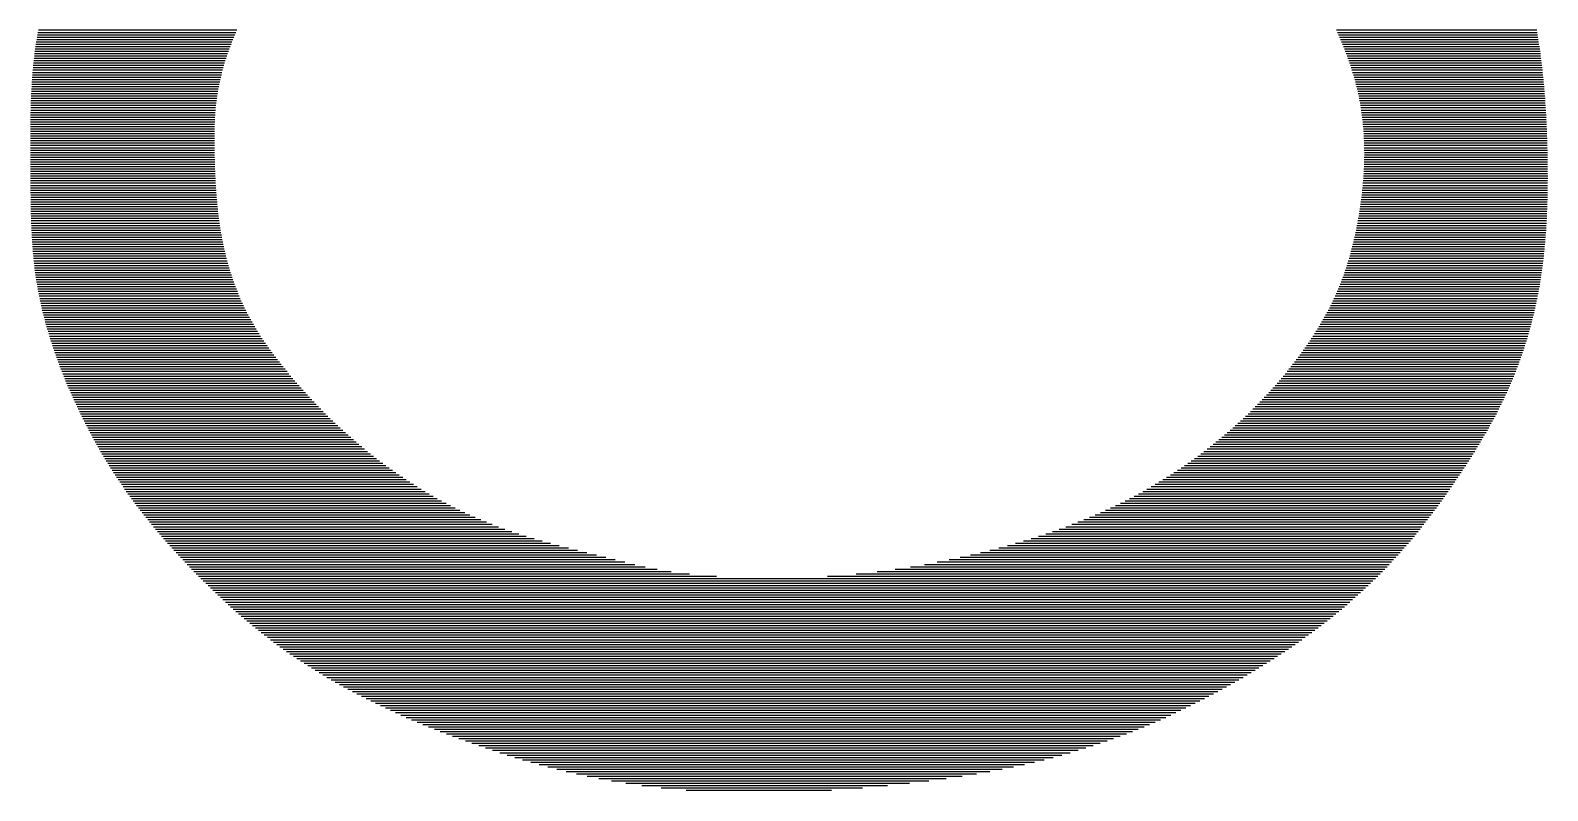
# Model space of a CAD drawing. Extents: x -4 to 6083, y -4 to 8624.
# Drawn here: x 361.75 to 405.22, y 83.95 to 105.75 of the extents above; entities that cross this region are included whole.
import ezdxf
from ezdxf.enums import TextEntityAlignment as Align

# ---------------------------------------------------------------- set-up
doc = ezdxf.new("R2010")
doc.units = 0
doc.header["$LTSCALE"] = 45
doc.header["$MEASUREMENT"] = 0
doc.layers.add('RLA-FORMATO', color=7, linetype='CONTINUOUS')
doc.layers.add('RLA-LOGO', color=7, linetype='CONTINUOUS')
doc.styles.add('ROMAND', font='romand', dxfattribs={"height": 31.5})
doc.styles.add('ROMANS', font='ROMANS.shx', dxfattribs={"height": 16.875})

# ---------------------------------------------------------------- blocks, each defined once
blk = doc.blocks.new('viñeta-rl')
at = {"layer": 'RLA-LOGO', "color": 8, "true_color": 0x707070}
for p, q in [((-68.612, 270.129), (-68.612, 266.628)), ((-68.567, 270.131), (-68.567, 266.631)), ((-68.522, 270.133), (-68.522, 266.634)), ((-68.477, 270.134), (-68.477, 266.637)), ((-68.432, 270.136), (-68.432, 266.639)), ((-68.387, 270.137), (-68.387, 266.641)), ((-68.342, 270.138), (-68.342, 266.643)), ((-68.297, 270.14), (-68.297, 266.644)), ((-68.252, 270.141), (-68.252, 266.645)), ((-68.207, 270.142), (-68.207, 266.645)), ((-68.162, 270.143), (-68.162, 266.646)), ((-68.117, 270.144), (-68.117, 266.646)), ((-68.072, 270.144), (-68.072, 266.645)), ((-68.027, 270.145), (-68.027, 266.644)), ((-67.982, 270.146), (-67.982, 266.643)), ((-67.937, 270.146), (-67.937, 266.642)), ((-67.892, 270.147), (-67.892, 266.64)), ((-67.847, 270.147), (-67.847, 266.638)), ((-67.802, 270.147), (-67.802, 266.636)), ((-67.757, 270.147), (-67.757, 266.633)), ((-67.712, 270.148), (-67.712, 266.63)), ((-67.667, 270.148), (-67.667, 266.627)), ((-67.622, 270.147), (-67.622, 266.624)), ((-67.577, 270.147), (-67.577, 266.62)), ((-67.532, 270.147), (-67.532, 266.616)), ((-67.487, 270.146), (-67.487, 266.611)), ((-67.442, 270.146), (-67.442, 266.607)), ((-67.397, 270.145), (-67.397, 266.602)), ((-67.352, 270.144), (-67.352, 266.596)), ((-67.307, 270.143), (-67.307, 266.591)), ((-67.262, 270.142), (-67.262, 266.585)), ((-67.217, 270.141), (-67.217, 266.579)), ((-67.172, 270.14), (-67.172, 266.573)), ((-67.127, 270.138), (-67.127, 266.566)), ((-67.082, 270.137), (-67.082, 266.56)), ((-67.037, 270.135), (-67.037, 266.553)), ((-66.992, 270.133), (-66.992, 266.545)), ((-66.947, 270.131), (-66.947, 266.538)), ((-70.502, 269.938), (-70.502, 266.111)), ((-70.457, 269.946), (-70.457, 266.131)), ((-70.412, 269.953), (-70.412, 266.151)), ((-70.367, 269.961), (-70.367, 266.171)), ((-70.322, 269.968), (-70.322, 266.19)), ((-70.277, 269.975), (-70.277, 266.209)), ((-70.232, 269.982), (-70.232, 266.228)), ((-70.187, 269.989), (-70.187, 266.246)), ((-70.142, 269.996), (-70.142, 266.264)), ((-70.097, 270.002), (-70.097, 266.282)), ((-70.052, 270.008), (-70.052, 266.299)), ((-70.007, 270.014), (-70.007, 266.316)), ((-69.962, 270.02), (-69.962, 266.332)), ((-69.917, 270.026), (-69.917, 266.348)), ((-69.872, 270.032), (-69.872, 266.364)), ((-69.827, 270.037), (-69.827, 266.379)), ((-69.782, 270.042), (-69.782, 266.394)), ((-69.737, 270.047), (-69.737, 266.408)), ((-69.692, 270.052), (-69.692, 266.422)), ((-69.647, 270.057), (-69.647, 266.436)), ((-69.602, 270.062), (-69.602, 266.449)), ((-69.557, 270.066), (-69.557, 266.462)), ((-69.512, 270.07), (-69.512, 266.474)), ((-69.467, 270.074), (-69.467, 266.486)), ((-69.422, 270.078), (-69.422, 266.497)), ((-69.377, 270.082), (-69.377, 266.508)), ((-69.332, 270.086), (-69.332, 266.519)), ((-69.287, 270.09), (-69.287, 266.529)), ((-69.242, 270.093), (-69.242, 266.538)), ((-69.197, 270.097), (-69.197, 266.548)), ((-69.152, 270.1), (-69.152, 266.556)), ((-69.107, 270.103), (-69.107, 266.565)), ((-69.062, 270.106), (-69.062, 266.572)), ((-69.017, 270.109), (-69.017, 266.58)), ((-68.972, 270.111), (-68.972, 266.587)), ((-68.927, 270.114), (-68.927, 266.593)), ((-68.882, 270.117), (-68.882, 266.6)), ((-68.837, 270.119), (-68.837, 266.605)), ((-68.792, 270.121), (-68.792, 266.611)), ((-68.747, 270.123), (-68.747, 266.615)), ((-68.702, 270.125), (-68.702, 266.62)), ((-68.657, 270.127), (-68.657, 266.624)), ((-66.902, 270.129), (-66.902, 266.53)), ((-66.857, 270.127), (-66.857, 266.522)), ((-66.812, 270.124), (-66.812, 266.513)), ((-66.767, 270.121), (-66.767, 266.505)), ((-66.722, 270.119), (-66.722, 266.496)), ((-66.677, 270.116), (-66.677, 266.487)), ((-66.632, 270.113), (-66.632, 266.477)), ((-66.587, 270.109), (-66.587, 266.468)), ((-66.542, 270.106), (-66.542, 266.458)), ((-66.497, 270.102), (-66.497, 266.447)), ((-66.452, 270.099), (-66.452, 266.437)), ((-66.407, 270.095), (-66.407, 266.426)), ((-66.362, 270.09), (-66.362, 266.415)), ((-66.317, 270.086), (-66.317, 266.403)), ((-66.272, 270.081), (-66.272, 266.391)), ((-66.227, 270.077), (-66.227, 266.379)), ((-66.182, 270.072), (-66.182, 266.366)), ((-66.137, 270.067), (-66.137, 266.353)), ((-66.092, 270.061), (-66.092, 266.34)), ((-66.047, 270.056), (-66.047, 266.326)), ((-66.002, 270.05), (-66.002, 266.312)), ((-65.957, 270.044), (-65.957, 266.297)), ((-65.912, 270.038), (-65.912, 266.282)), ((-65.867, 270.032), (-65.867, 266.267)), ((-65.822, 270.025), (-65.822, 266.251)), ((-65.777, 270.018), (-65.777, 266.235)), ((-65.732, 270.011), (-65.732, 266.218)), ((-65.687, 270.004), (-65.687, 266.201)), ((-65.642, 269.997), (-65.642, 266.183)), ((-65.597, 269.989), (-65.597, 266.165)), ((-65.552, 269.981), (-65.552, 266.146)), ((-65.507, 269.973), (-65.507, 266.127)), ((-65.462, 269.964), (-65.462, 266.107)), ((-65.417, 269.956), (-65.417, 266.087)), ((-65.372, 269.947), (-65.372, 266.066)), ((-65.327, 269.937), (-65.327, 266.045)), ((-65.282, 269.928), (-65.282, 266.023)), ((-65.237, 269.918), (-65.237, 266.001)), ((-65.192, 269.908), (-65.192, 265.978)), ((-65.147, 269.898), (-65.147, 265.954)), ((-65.102, 269.887), (-65.102, 265.93)), ((-65.057, 269.877), (-65.057, 265.906)), ((-65.012, 269.866), (-65.012, 265.881)), ((-64.967, 269.854), (-64.967, 265.856)), ((-64.922, 269.843), (-64.922, 265.83)), ((-64.877, 269.831), (-64.877, 265.803)), ((-64.832, 269.819), (-64.832, 265.776)), ((-64.787, 269.807), (-64.787, 265.749)), ((-64.742, 269.794), (-64.742, 265.721)), ((-64.697, 269.781), (-64.697, 265.692)), ((-64.652, 269.768), (-64.652, 265.663)), ((-64.607, 269.755), (-64.607, 265.633)), ((-64.562, 269.741), (-64.562, 265.603)), ((-64.517, 269.727), (-64.517, 265.573)), ((-64.472, 269.713), (-64.472, 265.542)), ((-64.427, 269.698), (-64.427, 265.51)), ((-64.382, 269.684), (-64.382, 265.478)), ((-64.337, 269.668), (-64.337, 265.446)), ((-64.292, 269.653), (-64.292, 265.413)), ((-64.247, 269.637), (-64.247, 265.38)), ((-64.202, 269.621), (-64.202, 265.346)), ((-64.157, 269.605), (-64.157, 265.311)), ((-64.112, 269.589), (-64.112, 265.276)), ((-64.067, 269.572), (-64.067, 265.241)), ((-64.022, 269.555), (-64.022, 265.205)), ((-63.977, 269.537), (-63.977, 265.169)), ((-63.932, 269.519), (-63.932, 265.132)), ((-63.887, 269.501), (-63.887, 265.095)), ((-63.842, 269.483), (-63.842, 265.057)), ((-63.797, 269.464), (-63.797, 265.019)), ((-63.752, 269.445), (-63.752, 264.98)), ((-63.707, 269.426), (-63.707, 264.94)), ((-63.662, 269.406), (-63.662, 264.9)), ((-63.617, 269.386), (-63.617, 264.86)), ((-63.572, 269.366), (-63.572, 264.819)), ((-63.527, 269.345), (-63.527, 264.777)), ((-63.482, 269.324), (-63.482, 264.735)), ((-63.437, 269.303), (-63.437, 264.693)), ((-63.392, 269.281), (-63.392, 264.649)), ((-63.347, 269.259), (-63.347, 264.605)), ((-63.302, 269.237), (-63.302, 264.561)), ((-63.257, 269.214), (-63.257, 264.516)), ((-63.212, 269.191), (-63.212, 264.47)), ((-63.167, 269.168), (-63.167, 264.424)), ((-63.122, 269.144), (-63.122, 264.376)), ((-63.077, 269.12), (-63.077, 264.329)), ((-63.032, 269.096), (-63.032, 264.28)), ((-62.987, 269.071), (-62.987, 264.231)), ((-62.942, 269.046), (-62.942, 264.181)), ((-62.897, 269.021), (-62.897, 264.131)), ((-62.852, 268.996), (-62.852, 264.08)), ((-62.807, 268.97), (-62.807, 264.028)), ((-62.762, 268.944), (-62.762, 263.975)), ((-62.717, 268.917), (-62.717, 263.921)), ((-62.672, 268.891), (-62.672, 263.867)), ((-62.627, 268.864), (-62.627, 263.812)), ((-62.582, 268.837), (-62.582, 263.756)), ((-62.537, 268.81), (-62.537, 263.699)), ((-62.492, 268.782), (-62.492, 263.641)), ((-62.447, 268.754), (-62.447, 263.583)), ((-62.402, 268.726), (-62.402, 263.523)), ((-62.357, 268.698), (-62.357, 263.463)), ((-62.312, 268.669), (-62.312, 263.401)), ((-62.267, 268.64), (-62.267, 263.338)), ((-62.222, 268.611), (-62.222, 263.275)), ((-62.177, 268.582), (-62.177, 263.21)), ((-62.132, 268.553), (-62.132, 263.144)), ((-62.087, 268.523), (-62.087, 263.077)), ((-62.042, 268.493), (-62.042, 263.009)), ((-61.997, 268.463), (-61.997, 262.94)), ((-61.952, 268.433), (-61.952, 262.869)), ((-61.907, 268.403), (-61.907, 262.797)), ((-61.862, 268.372), (-61.862, 262.723)), ((-61.817, 268.342), (-61.817, 262.648)), ((-61.772, 268.311), (-61.772, 262.572)), ((-61.727, 268.28), (-61.727, 262.494)), ((-61.682, 268.248), (-61.682, 262.414)), ((-61.637, 268.217), (-61.637, 262.332)), ((-61.592, 268.185), (-61.592, 262.249)), ((-61.547, 268.153), (-61.547, 262.163)), ((-61.502, 268.121), (-61.502, 262.076)), ((-61.457, 268.088), (-61.457, 261.986)), ((-61.412, 268.055), (-61.412, 261.894)), ((-61.367, 268.022), (-61.367, 261.8)), ((-61.322, 267.989), (-61.322, 261.703)), ((-61.277, 267.955), (-61.277, 261.603)), ((-61.232, 267.921), (-61.232, 261.501)), ((-61.187, 267.887), (-61.187, 261.395)), ((-61.142, 267.852), (-61.142, 261.287)), ((-61.097, 267.817), (-61.097, 261.175)), ((-61.052, 267.782), (-61.052, 261.06)), ((-61.007, 267.747), (-61.007, 260.941)), ((-60.962, 267.711), (-60.962, 260.818)), ((-60.917, 267.674), (-60.917, 260.691)), ((-60.872, 267.638), (-60.872, 260.56)), ((-60.827, 267.601), (-60.827, 260.424)), ((-60.782, 267.563), (-60.782, 260.283)), ((-60.737, 267.525), (-60.737, 260.137)), ((-60.692, 267.487), (-60.692, 259.985)), ((-60.647, 267.448), (-60.647, 259.827)), ((-60.602, 267.409), (-60.602, 259.663)), ((-60.557, 267.37), (-60.557, 259.492)), ((-60.512, 267.329), (-60.512, 259.313)), ((-60.467, 267.289), (-60.467, 259.124)), ((-60.422, 267.248), (-60.422, 258.925)), ((-60.377, 267.206), (-60.377, 258.714)), ((-60.332, 267.164), (-60.332, 258.488)), ((-60.287, 267.122), (-60.287, 258.244)), ((-60.242, 267.079), (-60.242, 257.977)), ((-60.197, 267.036), (-60.197, 257.681)), ((-60.152, 266.992), (-60.152, 257.342)), ((-60.107, 266.947), (-60.107, 256.936)), ((-60.062, 266.902), (-60.062, 256.388)), ((-60.017, 266.857), (-60.017, 244.422)), ((-59.972, 266.811), (-59.972, 244.467)), ((-59.927, 266.764), (-59.927, 244.513)), ((-59.882, 266.717), (-59.882, 244.558)), ((-59.837, 266.669), (-59.837, 244.605)), ((-59.792, 266.621), (-59.792, 244.651)), ((-59.747, 266.572), (-59.747, 244.698)), ((-59.702, 266.522), (-59.702, 244.746)), ((-59.657, 266.472), (-59.657, 244.794)), ((-59.612, 266.422), (-59.612, 244.842)), ((-59.567, 266.37), (-59.567, 244.891)), ((-59.522, 266.318), (-59.522, 244.94)), ((-59.477, 266.266), (-59.477, 244.99)), ((-59.432, 266.213), (-59.432, 245.04)), ((-59.387, 266.159), (-59.387, 245.091)), ((-59.342, 266.104), (-59.342, 245.142)), ((-59.297, 266.049), (-59.297, 245.194)), ((-59.252, 265.993), (-59.252, 245.247)), ((-59.207, 265.936), (-59.207, 245.3)), ((-59.162, 265.878), (-59.162, 245.354)), ((-59.117, 265.82), (-59.117, 245.408)), ((-59.072, 265.761), (-59.072, 245.463)), ((-59.027, 265.701), (-59.027, 245.519)), ((-58.982, 265.641), (-58.982, 245.576)), ((-58.937, 265.579), (-58.937, 245.633)), ((-58.892, 265.517), (-58.892, 245.691)), ((-58.847, 265.454), (-58.847, 245.75)), ((-58.802, 265.391), (-58.802, 245.81)), ((-58.757, 265.326), (-58.757, 245.87)), ((-58.712, 265.261), (-58.712, 245.932)), ((-58.667, 265.194), (-58.667, 245.994)), ((-58.622, 265.127), (-58.622, 246.058)), ((-58.577, 265.059), (-58.577, 246.122)), ((-58.532, 264.99), (-58.532, 246.188)), ((-58.487, 264.921), (-58.487, 246.255)), ((-58.442, 264.85), (-58.442, 246.323)), ((-58.397, 264.778), (-58.397, 246.392)), ((-58.352, 264.706), (-58.352, 246.462)), ((-58.307, 264.633), (-58.307, 246.533)), ((-58.262, 264.558), (-58.262, 246.606)), ((-58.217, 264.483), (-58.217, 246.679)), ((-58.172, 264.407), (-58.172, 246.754)), ((-58.127, 264.329), (-58.127, 246.83)), ((-58.082, 264.251), (-58.082, 246.908)), ((-58.037, 264.172), (-58.037, 246.987)), ((-57.992, 264.092), (-57.992, 247.067)), ((-57.947, 264.011), (-57.947, 247.148)), ((-57.902, 263.929), (-57.902, 247.231)), ((-57.857, 263.846), (-57.857, 247.315)), ((-57.812, 263.762), (-57.812, 247.401)), ((-57.767, 263.676), (-57.767, 247.488)), ((-57.722, 263.59), (-57.722, 247.577)), ((-57.677, 263.503), (-57.677, 247.667)), ((-57.632, 263.414), (-57.632, 247.758)), ((-57.587, 263.324), (-57.587, 247.851)), ((-57.542, 263.233), (-57.542, 247.946)), ((-57.497, 263.14), (-57.497, 248.043)), ((-57.452, 263.046), (-57.452, 248.141)), ((-57.407, 262.95), (-57.407, 248.241)), ((-57.362, 262.852), (-57.362, 248.343)), ((-57.317, 262.752), (-57.317, 248.446)), ((-57.272, 262.65), (-57.272, 248.552)), ((-57.227, 262.545), (-57.227, 248.659)), ((-57.182, 262.438), (-57.182, 248.769)), ((-57.137, 262.328), (-57.137, 248.881)), ((-57.092, 262.216), (-57.092, 248.995)), ((-57.047, 262.1), (-57.047, 249.111)), ((-57.002, 261.98), (-57.002, 249.229)), ((-56.957, 261.857), (-56.957, 249.35)), ((-56.912, 261.731), (-56.912, 249.474)), ((-56.867, 261.599), (-56.867, 249.6)), ((-56.822, 261.464), (-56.822, 249.729)), ((-56.777, 261.323), (-56.777, 249.861)), ((-56.732, 261.178), (-56.732, 249.995)), ((-56.687, 261.026), (-56.687, 250.133)), ((-56.642, 260.868), (-56.642, 250.274)), ((-56.597, 260.702), (-56.597, 250.419)), ((-56.552, 260.529), (-56.552, 250.568)), ((-56.507, 260.346), (-56.507, 250.722)), ((-56.462, 260.153), (-56.462, 250.881)), ((-56.417, 259.947), (-56.417, 251.046)), ((-56.372, 259.728), (-56.372, 251.22)), ((-56.327, 259.493), (-56.327, 251.402)), ((-56.282, 259.239), (-56.282, 251.595)), ((-56.237, 258.963), (-56.237, 251.801)), ((-56.192, 258.661), (-56.192, 252.023)), ((-56.147, 258.328), (-56.147, 252.266)), ((-56.102, 257.956), (-56.102, 252.537)), ((-56.057, 257.537), (-56.057, 252.845)), ((-56.012, 257.059), (-56.012, 253.211)), ((-55.967, 256.468), (-55.967, 253.691)), ((-60.062, 254.269), (-60.062, 244.377)), ((-60.107, 253.752), (-60.107, 244.333)), ((-60.152, 253.403), (-60.152, 244.289)), ((-60.197, 253.135), (-60.197, 244.245)), ((-60.242, 252.911), (-60.242, 244.202)), ((-60.332, 252.518), (-60.332, 244.116)), ((-60.287, 252.708), (-60.287, 244.159)), ((-60.377, 252.336), (-60.377, 244.074)), ((-60.467, 251.976), (-60.467, 243.99)), ((-60.422, 252.156), (-60.422, 244.031)), ((-60.557, 251.617), (-60.557, 243.907)), ((-60.512, 251.796), (-60.512, 243.948)), ((-60.602, 251.441), (-60.602, 243.866)), ((-60.692, 251.101), (-60.692, 243.786)), ((-60.647, 251.268), (-60.647, 243.826)), ((-60.782, 250.785), (-60.782, 243.707)), ((-60.737, 250.94), (-60.737, 243.746)), ((-60.872, 250.495), (-60.872, 243.629)), ((-60.827, 250.637), (-60.827, 243.668)), ((-60.962, 250.229), (-60.962, 243.553)), ((-60.917, 250.359), (-60.917, 243.591)), ((-61.097, 249.875), (-61.097, 243.441)), ((-61.052, 249.988), (-61.052, 243.478)), ((-61.007, 250.106), (-61.007, 243.515)), ((-61.232, 249.562), (-61.232, 243.333)), ((-61.187, 249.663), (-61.187, 243.369)), ((-61.142, 249.767), (-61.142, 243.405)), ((-61.367, 249.279), (-61.367, 243.228)), ((-61.322, 249.371), (-61.322, 243.263)), ((-61.277, 249.465), (-61.277, 243.298)), ((-61.502, 249.02), (-61.502, 243.126)), ((-61.457, 249.104), (-61.457, 243.16)), ((-61.412, 249.19), (-61.412, 243.194)), ((-61.682, 248.703), (-61.682, 242.996)), ((-61.637, 248.779), (-61.637, 243.028)), ((-61.592, 248.858), (-61.592, 243.061)), ((-61.547, 248.938), (-61.547, 243.093)), ((-61.862, 248.413), (-61.862, 242.872)), ((-61.817, 248.483), (-61.817, 242.903)), ((-61.772, 248.555), (-61.772, 242.934)), ((-61.727, 248.628), (-61.727, 242.965)), ((-62.042, 248.144), (-62.042, 242.754)), ((-61.997, 248.209), (-61.997, 242.783)), ((-61.952, 248.276), (-61.952, 242.812)), ((-61.907, 248.344), (-61.907, 242.842)), ((-62.267, 247.834), (-62.267, 242.613)), ((-62.222, 247.894), (-62.222, 242.641)), ((-62.177, 247.955), (-62.177, 242.668)), ((-62.132, 248.017), (-62.132, 242.696)), ((-62.087, 248.08), (-62.087, 242.725)), ((-62.492, 247.548), (-62.492, 242.48)), ((-62.447, 247.604), (-62.447, 242.506)), ((-62.402, 247.66), (-62.402, 242.532)), ((-62.357, 247.717), (-62.357, 242.559)), ((-62.312, 247.775), (-62.312, 242.586)), ((-62.717, 247.283), (-62.717, 242.354)), ((-62.672, 247.334), (-62.672, 242.379)), ((-62.627, 247.386), (-62.627, 242.404)), ((-62.582, 247.44), (-62.582, 242.429)), ((-62.537, 247.493), (-62.537, 242.454)), ((-62.987, 246.987), (-62.987, 242.212)), ((-62.942, 247.035), (-62.942, 242.235)), ((-62.897, 247.083), (-62.897, 242.259)), ((-62.852, 247.132), (-62.852, 242.282)), ((-62.807, 247.181), (-62.807, 242.306)), ((-62.762, 247.232), (-62.762, 242.33)), ((-63.302, 246.669), (-63.302, 242.058)), ((-63.257, 246.713), (-63.257, 242.079)), ((-63.212, 246.757), (-63.212, 242.101)), ((-63.167, 246.802), (-63.167, 242.123)), ((-63.122, 246.848), (-63.122, 242.145)), ((-63.077, 246.893), (-63.077, 242.167)), ((-63.032, 246.94), (-63.032, 242.19)), ((-63.617, 246.376), (-63.617, 241.915)), ((-63.572, 246.417), (-63.572, 241.935)), ((-63.527, 246.458), (-63.527, 241.955)), ((-63.482, 246.499), (-63.482, 241.975)), ((-63.437, 246.541), (-63.437, 241.995)), ((-63.392, 246.583), (-63.392, 242.016)), ((-63.347, 246.626), (-63.347, 242.037)), ((-63.932, 246.104), (-63.932, 241.783)), ((-63.887, 246.142), (-63.887, 241.801)), ((-63.842, 246.18), (-63.842, 241.82)), ((-63.797, 246.218), (-63.797, 241.838)), ((-63.752, 246.257), (-63.752, 241.857)), ((-63.707, 246.297), (-63.707, 241.876)), ((-63.662, 246.336), (-63.662, 241.895)), ((-64.337, 245.784), (-64.337, 241.632)), ((-64.292, 245.817), (-64.292, 241.648)), ((-64.247, 245.852), (-64.247, 241.664)), ((-64.202, 245.886), (-64.202, 241.68)), ((-64.157, 245.922), (-64.157, 241.697)), ((-64.112, 245.957), (-64.112, 241.713)), ((-64.067, 245.993), (-64.067, 241.73)), ((-64.022, 246.03), (-64.022, 241.748)), ((-63.977, 246.067), (-63.977, 241.765)), ((-64.742, 245.505), (-64.742, 241.501)), ((-64.697, 245.534), (-64.697, 241.515)), ((-64.652, 245.563), (-64.652, 241.528)), ((-64.607, 245.593), (-64.607, 241.542)), ((-64.562, 245.623), (-64.562, 241.557)), ((-64.517, 245.654), (-64.517, 241.571)), ((-64.472, 245.686), (-64.472, 241.586)), ((-64.427, 245.718), (-64.427, 241.601)), ((-64.382, 245.75), (-64.382, 241.616)), ((-65.282, 245.214), (-65.282, 241.361)), ((-65.237, 245.235), (-65.237, 241.371)), ((-65.192, 245.256), (-65.192, 241.382)), ((-65.147, 245.278), (-65.147, 241.392)), ((-65.102, 245.301), (-65.102, 241.403)), ((-65.057, 245.324), (-65.057, 241.415)), ((-65.012, 245.348), (-65.012, 241.426)), ((-64.967, 245.373), (-64.967, 241.438)), ((-64.922, 245.398), (-64.922, 241.45)), ((-64.877, 245.424), (-64.877, 241.462)), ((-64.832, 245.45), (-64.832, 241.475)), ((-64.787, 245.478), (-64.787, 241.488)), ((-70.502, 245.108), (-70.502, 241.318)), ((-70.457, 245.088), (-70.457, 241.309)), ((-70.412, 245.069), (-70.412, 241.301)), ((-70.367, 245.051), (-70.367, 241.293)), ((-70.322, 245.032), (-70.322, 241.286)), ((-70.277, 245.015), (-70.277, 241.278)), ((-70.232, 244.997), (-70.232, 241.271)), ((-70.187, 244.98), (-70.187, 241.264)), ((-70.142, 244.964), (-70.142, 241.258)), ((-70.097, 244.948), (-70.097, 241.252)), ((-70.052, 244.932), (-70.052, 241.246)), ((-70.007, 244.917), (-70.007, 241.24)), ((-66.092, 244.924), (-66.092, 241.23)), ((-66.047, 244.936), (-66.047, 241.235)), ((-66.002, 244.949), (-66.002, 241.24)), ((-65.957, 244.962), (-65.957, 241.245)), ((-65.912, 244.975), (-65.912, 241.251)), ((-65.867, 244.989), (-65.867, 241.257)), ((-65.822, 245.004), (-65.822, 241.263)), ((-65.777, 245.019), (-65.777, 241.27)), ((-65.732, 245.034), (-65.732, 241.276)), ((-65.687, 245.05), (-65.687, 241.284)), ((-65.642, 245.066), (-65.642, 241.291)), ((-65.597, 245.083), (-65.597, 241.299)), ((-65.552, 245.1), (-65.552, 241.307)), ((-65.507, 245.118), (-65.507, 241.315)), ((-65.462, 245.136), (-65.462, 241.324)), ((-65.417, 245.155), (-65.417, 241.333)), ((-65.372, 245.174), (-65.372, 241.342)), ((-65.327, 245.194), (-65.327, 241.351)), ((-69.962, 244.903), (-69.962, 241.235)), ((-69.917, 244.888), (-69.917, 241.23)), ((-69.872, 244.875), (-69.872, 241.225)), ((-69.827, 244.861), (-69.827, 241.22)), ((-69.782, 244.848), (-69.782, 241.216)), ((-69.737, 244.836), (-69.737, 241.212)), ((-69.692, 244.824), (-69.692, 241.208)), ((-69.647, 244.813), (-69.647, 241.204)), ((-69.602, 244.801), (-69.602, 241.201)), ((-69.557, 244.791), (-69.557, 241.198)), ((-69.512, 244.781), (-69.512, 241.195)), ((-69.467, 244.771), (-69.467, 241.192)), ((-69.422, 244.762), (-69.422, 241.189)), ((-69.377, 244.754), (-69.377, 241.186)), ((-69.332, 244.746), (-69.332, 241.184)), ((-69.287, 244.738), (-69.287, 241.182)), ((-69.242, 244.731), (-69.242, 241.18)), ((-69.197, 244.724), (-69.197, 241.178)), ((-69.152, 244.718), (-69.152, 241.176)), ((-69.107, 244.713), (-69.107, 241.175)), ((-69.062, 244.708), (-69.062, 241.173)), ((-69.017, 244.703), (-69.017, 241.172)), ((-68.972, 244.699), (-68.972, 241.171)), ((-68.927, 244.695), (-68.927, 241.169)), ((-68.882, 244.692), (-68.882, 241.168)), ((-68.837, 244.689), (-68.837, 241.167)), ((-68.792, 244.687), (-68.792, 241.167)), ((-68.747, 244.685), (-68.747, 241.166)), ((-68.702, 244.683), (-68.702, 241.165)), ((-68.657, 244.681), (-68.657, 241.165)), ((-68.612, 244.68), (-68.612, 241.165)), ((-68.567, 244.679), (-68.567, 241.164)), ((-68.522, 244.679), (-68.522, 241.164)), ((-68.477, 244.679), (-68.477, 241.164)), ((-68.432, 244.679), (-68.432, 241.164)), ((-68.387, 244.679), (-68.387, 241.164)), ((-68.342, 244.679), (-68.342, 241.164)), ((-68.297, 244.68), (-68.297, 241.164)), ((-68.252, 244.68), (-68.252, 241.164)), ((-68.207, 244.681), (-68.207, 241.164)), ((-68.162, 244.682), (-68.162, 241.165)), ((-68.117, 244.683), (-68.117, 241.165)), ((-68.072, 244.684), (-68.072, 241.165)), ((-68.027, 244.686), (-68.027, 241.166)), ((-67.982, 244.687), (-67.982, 241.166)), ((-67.937, 244.688), (-67.937, 241.166)), ((-67.892, 244.69), (-67.892, 241.166)), ((-67.847, 244.691), (-67.847, 241.167)), ((-67.802, 244.693), (-67.802, 241.167)), ((-67.757, 244.695), (-67.757, 241.167)), ((-67.712, 244.697), (-67.712, 241.167)), ((-67.667, 244.699), (-67.667, 241.168)), ((-67.622, 244.701), (-67.622, 241.168)), ((-67.577, 244.703), (-67.577, 241.168)), ((-67.532, 244.706), (-67.532, 241.168)), ((-67.487, 244.709), (-67.487, 241.169)), ((-67.442, 244.712), (-67.442, 241.169)), ((-67.397, 244.715), (-67.397, 241.169)), ((-67.352, 244.718), (-67.352, 241.17)), ((-67.307, 244.722), (-67.307, 241.17)), ((-67.262, 244.726), (-67.262, 241.171)), ((-67.217, 244.73), (-67.217, 241.171)), ((-67.172, 244.734), (-67.172, 241.172)), ((-67.127, 244.739), (-67.127, 241.173)), ((-67.082, 244.743), (-67.082, 241.174)), ((-67.037, 244.748), (-67.037, 241.175)), ((-66.992, 244.753), (-66.992, 241.176)), ((-66.947, 244.759), (-66.947, 241.177)), ((-66.902, 244.765), (-66.902, 241.178)), ((-66.857, 244.771), (-66.857, 241.18)), ((-66.812, 244.777), (-66.812, 241.181)), ((-66.767, 244.784), (-66.767, 241.183)), ((-66.722, 244.791), (-66.722, 241.185)), ((-66.677, 244.798), (-66.677, 241.187)), ((-66.632, 244.805), (-66.632, 241.189)), ((-66.587, 244.813), (-66.587, 241.191)), ((-66.542, 244.822), (-66.542, 241.194)), ((-66.497, 244.83), (-66.497, 241.197)), ((-66.452, 244.839), (-66.452, 241.2)), ((-66.407, 244.848), (-66.407, 241.203)), ((-66.362, 244.858), (-66.362, 241.206)), ((-66.317, 244.868), (-66.317, 241.209)), ((-66.272, 244.878), (-66.272, 241.213)), ((-66.227, 244.889), (-66.227, 241.217)), ((-66.182, 244.9), (-66.182, 241.221)), ((-66.137, 244.912), (-66.137, 241.225))]:
    blk.add_line(p, q, dxfattribs=at)
at = {"layer": 'RLA-FORMATO', "color": 4, "style": 'ROMAND'}
for tag, p in [('DESAR', (-1255.783, 233.263)), ('PRELIM', (-1123.111, 233.263)), ('PROP', (-989.639, 233.263)), ('CONST', (-823.737, 233.263))]:
    blk.add_attdef(tag, p, '', height=16, dxfattribs=at)
at = {"layer": 'RLA-FORMATO', "color": 2, "style": 'ROMANS'}
for tag, p, height in [('REVNO1', (-1394.08, 180.648), 10), ('DETNO1', (-1358.401, 180.648), 10), ('FECHA1', (-880.483, 180.648), 10), ('REVNO2', (-1394.08, 155.648), 10), ('DETNO2', (-1358.401, 155.648), 10), ('FECHA2', (-880.483, 155.648), 10), ('REVNO3', (-1394.08, 130.649), 10), ('DETNO3', (-1358.401, 130.649), 10), ('FECHA3', (-880.483, 130.649), 10), ('REVNO4', (-1394.08, 105.649), 10), ('DETNO4', (-1358.401, 105.649), 10), ('FECHA4', (-880.483, 105.649), 10), ('REVNO5', (-1394.08, 80.649), 11.25), ('DETNO5', (-1358.401, 80.649), 10), ('FECHA5', (-880.483, 80.649), 10), ('REVNO6', (-1392.274, 55.649), 10), ('DETNO6', (-1356.594, 55.649), 10), ('FECHA6', (-878.676, 55.649), 10), ('INGENIERO', (-741.067, 33.399), 10), ('DIBUJANTE', (-571.615, 33.401), 10), ('REVNO7', (-1394.08, 30.65), 10), ('DETNO7', (-1358.401, 30.65), 10), ('FECHA7', (-880.483, 30.65), 10), ('REVNO8', (-1394.08, 8.603), 10), ('DETNO8', (-1358.401, 8.603), 10), ('FECHA8', (-880.483, 8.603), 10), ('PROYECTISTA', (-740.886, 4.812), 10), ('INGENIERO', (-568.569, 4.615), 10)]:
    blk.add_attdef(tag, p, '', height=height, dxfattribs=at)
for tag, p in [('PERSNO1', (-946.608, 180.648)), ('PERSNO2', (-946.608, 155.648)), ('PERSNO3', (-946.608, 130.649)), ('PERSNO4', (-946.608, 105.649)), ('PERSNO5', (-946.608, 80.649)), ('PERSNO6', (-946.608, 55.649)), ('PERSNO7', (-946.608, 30.65)), ('PERSNO8', (-946.608, 8.603))]:
    blk.add_attdef(tag, text='', height=10, dxfattribs=at).set_placement(p, align=Align.CENTER)
at = {"layer": 'RLA-FORMATO', "color": 5, "style": 'ROMAND'}
blk.add_attdef('PROYECTO', text='', height=16.9, dxfattribs=at).set_placement((-289.167, 165.033), align=Align.MIDDLE)
for tag, p in [('TITULO1', (-567.962, 108.18)), ('TITULO2', (-567.962, 74.225))]:
    blk.add_attdef(tag, p, '', height=20, dxfattribs=at)
at = {"layer": 'RLA-FORMATO', "color": 2, "style": 'ROMANS'}
for tag, p in [('NOMARCH', (-1424.041, 5.527)), ('FECHA', (-1406.947, 5.527))]:
    blk.add_attdef(tag, p, '', height=11.25, rotation=90, dxfattribs=at)
at = {"layer": 'RLA-FORMATO', "color": 5, "style": 'ROMAND', "width": 0.967839}
blk.add_attdef('NUMERO', text='', height=24, dxfattribs=at).set_placement((-290.268, 13.329), (-62.411, 13.329), align=Align.FIT)
at = {"layer": 'RLA-FORMATO', "color": 5, "style": 'ROMAND', "flags": 12}
blk.add_attdef('REVISION', text='', height=24, dxfattribs=at).set_placement((-24.501, 25.329), align=Align.MIDDLE)

msp = doc.modelspace()

# ---------------------------------------------------------------- block references
at = {"layer": 'RLA-FORMATO', "xscale": 1.5, "yscale": 1.5, "zscale": 1.5, "rotation": 270}
msp.add_blockref('viñeta-rl', (0, 0), dxfattribs=at)

doc.saveas('drawing.dxf')
